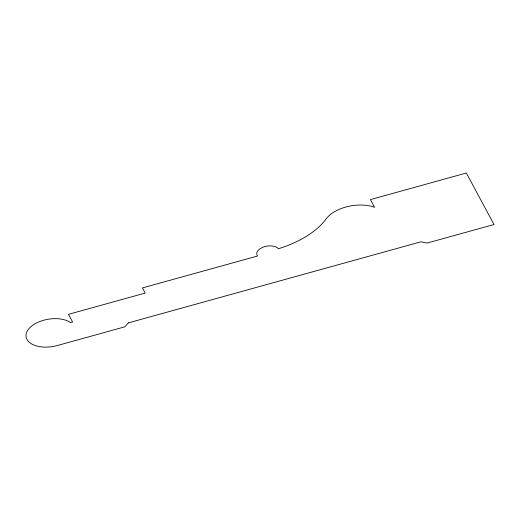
<?xml version="1.0" encoding="UTF-8"?>
<svg xmlns="http://www.w3.org/2000/svg" width="520" height="520" viewBox="0 0 520 520"><rect width="100%" height="100%" fill="white"/><g stroke="black" fill="none" stroke-linecap="round" stroke-linejoin="round"><path stroke-width="0.78" d="M128.303 322.901L124.891 326.807L57.993 345.345A24.759 13.845 -9.4 0 1 28.015 340.99A24.759 13.845 -9.4 0 1 38.532 322.036A24.759 13.845 -9.4 0 1 70.616 322.615L72.618 322.056L68.471 314.334L145.191 293.072L142.428 287.918L257.511 256.029L257.056 255.177A11.375 6.363 -9.4 0 1 264.466 246.708A11.375 6.363 -9.4 0 1 278.401 248.761A82.427 46.091 -9.4 0 0 325.494 219.817A31.447 17.582 -9.4 0 1 374.582 207.311L370.435 199.589L466.336 173.011L494 224.517L427.102 243.061L420.927 241.813L128.303 322.901"/></g></svg>
